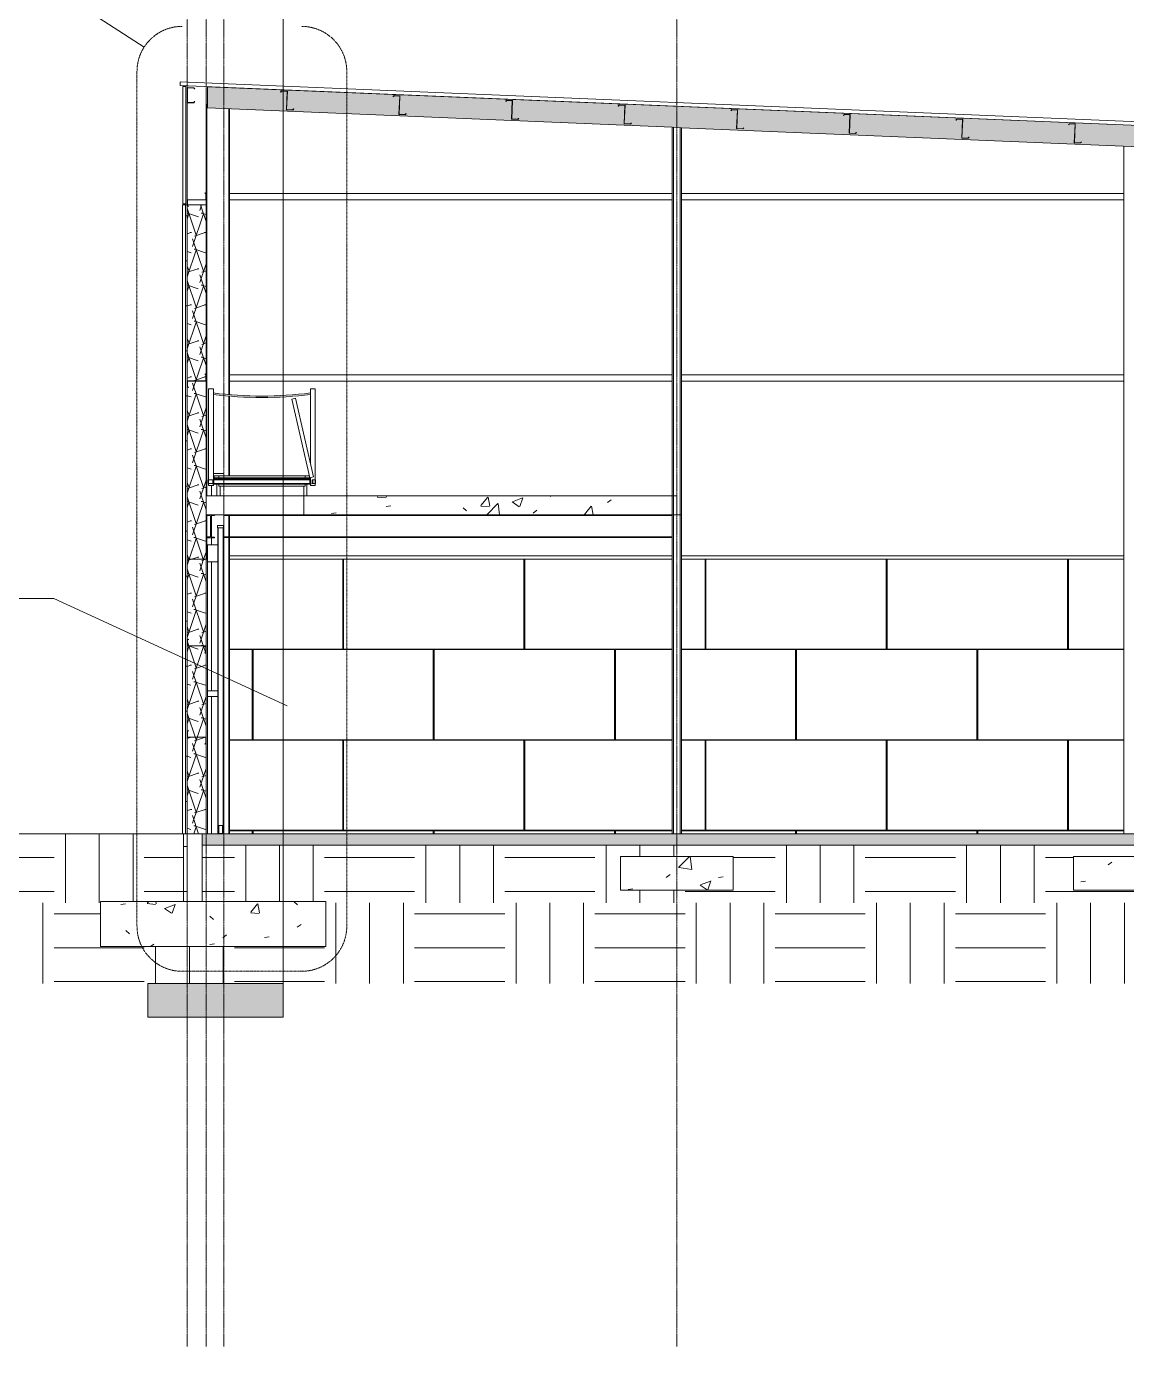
# Model space of a CAD drawing. Header units: inches. Extents: x -23565 to -21, y -324 to 853.
# Drawn here: x -12559 to -11973, y -273 to 430 of the extents above; entities that cross this region are included whole.
import ezdxf

# ---------------------------------------------------------------- set-up
doc = ezdxf.new("R2010")
doc.units = ezdxf.units.IN
doc.header["$MEASUREMENT"] = 0
doc.linetypes.add('Dash Dot 3_16_', pattern=[0.3125, 0.1875, -0.0625, 0, -0.0625])
doc.linetypes.add('Grid Line 1_2_', pattern=[0.875, 0.5, -0.125, 0.125, -0.125])
for name, color, linetype, lineweight in [('A-ANNO-IDEN', 131, 'Continuous', 9), ('A-ANNO-SYMB', 150, 'Continuous', 9), ('A-CLNG', 13, 'Continuous', 13), ('A-CLNG-PATT', 13, 'Continuous', 25), ('A-FLOR', 192, 'Continuous', 13), ('A-FLOR-LEVL', 51, 'Continuous', 9), ('A-FLOR-MCUT', 51, 'Continuous', 9), ('A-FLOR-PATT', 8, 'Continuous', 25), ('A-GLAZ', 151, 'Continuous', 13), ('A-ROOF', 132, 'Continuous', 13), ('A-ROOF-PATT', 132, 'Continuous', 13), ('A-WALL', 113, 'Continuous', 13), ('A-WALL-PATT', 111, 'Continuous', 25), ('C-TOPO', 7, 'Continuous', 13), ('E-POWR-CNDT', 130, 'Continuous', 13), ('G-ANNO-SYMB', 111, 'Continuous', 9), ('I-WALL', 2, 'Continuous', 13), ('L-SITE-WALL', 31, 'Continuous', 13), ('Q-SPCQ', 91, 'Continuous', 13), ('S-BEAM', 12, 'Continuous', 13), ('S-COLS', 52, 'Continuous', 13), ('S-FNDN', 32, 'Continuous', 13), ('S-GRID', 1, 'Continuous', 9)]:
    doc.layers.add(name, color=color, linetype=linetype, lineweight=lineweight)
pattern_1 = [(50, (22063.86, 65.275), (55.0854, -4.81984), [5.76, -63.36]), (355, (22063.86, 65.275), (-10.65569, 57.76853), [4.608, -50.688]), (100.451, (22068.45, 64.874), (44.42947, 52.94866), [4.895, -53.848]), (46.184, (22063.86, 80.635), (81.96444, -12.71212), [8.64, -95.04]), (96.636, (22070.69, 79.576), (71.7815, 74.81238), [7.343, -80.772]), (351.184, (22063.86, 80.635), (71.78195, 74.81243), [6.912, -76.032]), (21, (22071.54, 76.795), (45.84207, -30.92146), [5.76, -63.36]), (326, (22071.54, 76.795), (18.68706, 55.69148), [4.608, -50.688]), (71.451, (22075.36, 74.22), (64.52891, 24.77011), [4.895, -53.848]), (37.5, (22063.858, 65.275), (0.933895, 25.566816), [2.534, -47.539, 2.534, -48.922, -50.88]), (37.5, (22063.858, 65.275), (0.933895, 25.566816), [-101.53, 2.534, -48.346]), (7.5, (22063.858, 65.275), (20.20404, 30.291303), [2.534, -26.803, 2.534, -46.387, -19.392]), (7.5, (22063.858, 65.275), (20.20404, 30.291303), [-78.259, 2.534, -16.858]), (327.5, (22046.732, 65.275), (40.997785, -1.732403), [2.534, -16.666, 2.534, -57.37, -79.488]), (327.5, (22046.732, 65.275), (40.997785, -1.732403), [-79.104, 2.534, -76.954]), (317.5, (22039.052, 65.275), (44.788883, 7.68784), [2.534, -22.426, 2.534, -37.248, -56.448]), (317.5, (22039.052, 65.275), (44.788883, 7.68784), [-64.742, 2.534, -53.914])]
pattern_2 = [(45, (22063.858, 65.275), (-19.007, 19.007), []), (45, (22063.858, 94.075), (-19.007, 19.007), [])]
pattern_3 = [(0, (22063.858, 65.275), (61.44, 15.36), [2.534, -43.546, 2.534, -43.546, -245.76]), (0, (22063.858, 65.275), (61.44, 15.36), [-92.16, 2.534, -89.626, 2.534, -43.546, -107.52]), (0, (22063.858, 65.275), (61.44, 15.36), [-230.4, 2.534, -28.186, 2.534, -74.266]), (120, (22086.898, 72.955), (-44.02215, 45.528601), [2.534, -43.546, 2.534, -43.546, -245.76]), (120, (22086.898, 72.955), (-44.02215, 45.528601), [-92.16, 2.534, -89.626, 2.534, -43.546, -107.52]), (120, (22086.898, 72.955), (-44.02215, 45.528601), [-230.4, 2.534, -28.186, 2.534, -74.266]), (240, (22094.578, 103.675), (-17.41785, -60.888601), [2.534, -43.546, 2.534, -43.546, -245.76]), (240, (22094.578, 103.675), (-17.41785, -60.888601), [-92.16, 2.534, -89.626, 2.534, -43.546, -107.52]), (240, (22094.578, 103.675), (-17.41785, -60.888601), [-230.4, 2.534, -28.186, 2.534, -74.266])]
pattern_4 = [(161.57, (22064.818, 66.235), (-7.6802237, -0.0009796), [0, -54.643, 6.067, 0]), (18.43, (22062.898, 66.235), (-7.6802237, 0.0009796), [0, -54.643, 6.067, 0]), (108.43, (22064.818, 66.235), (3.8382953, -19.20136532), [18.211, -42.499]), (71.57, (22062.898, 66.235), (3.8382953, 19.20136532), [18.211, -42.499])]
pattern_5 = [(0, (22063.858, 65.275), (0, 24), []), (90, (22063.858, 65.275), (-24, 1e-15), [])]

# ---------------------------------------------------------------- blocks, each defined once
blk = doc.blocks.new('Struct_Xcel_Sports Complex_rvt-3-Building Section - North_South looking East _ Lounge')
at = {"layer": 'A-FLOR-PATT', "lineweight": 9}
h = blk.add_hatch(dxfattribs=at)
h.set_pattern_fill('FP_47', color=256, style=0, pattern_type=2)
h.set_pattern_definition(pattern_1)
h.paths.add_polyline_path([(22790.8, -6), (22790.8, 0), (21132.3, 0), (21132.3, -6), (22724.07, -6)], flags=0)
at = {"layer": 'S-FNDN', "lineweight": 9}
h = blk.add_hatch(dxfattribs=at)
h.set_pattern_fill('FP_47', color=8, style=0, pattern_type=2)
h.set_pattern_definition(pattern_1)
h.paths.add_polyline_path([(21355.05, -30), (21415.05, -30), (21415.05, -12), (21355.05, -12)], flags=0)
h = blk.add_hatch(dxfattribs=at)
h.set_pattern_fill('FP_47', color=8, style=0, pattern_type=2)
h.set_pattern_definition(pattern_1)
h.paths.add_polyline_path([(21596.3, -30), (21656.3, -30), (21656.3, -12), (21596.3, -12)], flags=0)
h = blk.add_hatch(dxfattribs=at)
h.set_pattern_fill('FP_47', color=8, style=0, pattern_type=2)
h.set_pattern_definition(pattern_1)
h.paths.add_polyline_path([(21174.72, -60), (21198.05, -60), (21198.05, -36), (21078.05, -36), (21078.05, -60), (21097.25, -60)], flags=0)
at = {"layer": 'A-FLOR', "color": 7}
for p, q in [((22790.8, 0), (21132.3, 0)), ((21132.3, -6), (22790.8, -6))]:
    blk.add_line(p, q, dxfattribs=at)
at = {"layer": 'A-FLOR-MCUT', "color": 7, "lineweight": 13}
blk.add_line((21132.3, 0), (21132.3, -6), dxfattribs=at)
at = {"layer": 'A-WALL', "color": 7}
blk.add_line((21132.3, -6), (21132.3, 0), dxfattribs=at)
at = {"layer": 'L-SITE-WALL', "color": 7}
for p, q in [((21132.3, 0), (21124.3, 0)), ((21124.3, 0), (21124.3, -36)), ((21132.3, -36), (21132.3, -6)), ((21124.3, -36), (21132.3, -36))]:
    blk.add_line(p, q, dxfattribs=at)
at = {"layer": 'S-FNDN', "color": 7}
for p, q in [((21415.05, -12), (21355.05, -12)), ((21355.05, -12), (21355.05, -30)), ((21415.05, -30), (21415.05, -12)), ((21656.3, -12), (21596.3, -12)), ((21596.3, -12), (21596.3, -30)), ((21355.05, -30), (21415.05, -30)), ((21596.3, -30), (21656.3, -30)), ((21198.05, -36), (21078.05, -36)), ((21078.05, -36), (21078.05, -60)), ((21198.05, -60), (21198.05, -36)), ((21078.05, -60), (21198.05, -60))]:
    blk.add_line(p, q, dxfattribs=at)
blk = doc.blocks.new('Girt_C - 8_D-1405488-Building Section - North_South looking East _ Lounge')
at = {"layer": 'S-BEAM', "color": 7}
for p, q in [((21124.3, 397.3), (21124.3, 389.67)), ((21124.41, 389.67), (21124.41, 397.3)), ((21127.8, 397.49), (21124.49, 397.49)), ((21124.49, 397.38), (21127.75, 397.38)), ((21127.75, 397.38), (21128.2, 396.84)), ((21128.28, 396.91), (21127.8, 397.49)), ((21128.2, 396.84), (21128.28, 396.91)), ((21127.75, 389.6), (21124.49, 389.6)), ((21124.49, 389.49), (21127.8, 389.49)), ((21128.2, 390.13), (21127.75, 389.6)), ((21127.8, 389.49), (21128.29, 390.06)), ((21128.29, 390.06), (21128.2, 390.13))]:
    blk.add_line(p, q, dxfattribs=at)
for centre, radius, start, end in [((21124.49, 397.3), 0.188, 90, 180), ((21124.49, 397.3), 0.0782, 92.12272, 180), ((21124.49, 389.67), 0.188, 180, 270), ((21124.49, 389.67), 0.0782, 180, 266.95764)]:
    blk.add_arc(centre, radius, start, end, dxfattribs=at)
blk = doc.blocks.new('Girt_Z - 10_D-1351983-Building Section - North_South looking East _ Lounge')
at = {"layer": 'S-BEAM', "lineweight": 9}
h = blk.add_hatch(dxfattribs=at)
h.set_pattern_fill('FP_42', color=8, style=0, pattern_type=2)
h.set_pattern_definition(pattern_2)
h.paths.add_polyline_path([(21180.48, 385.52), (21180.98, 386.07), (21180.9, 386.15), (21180.43, 385.63), (21177.29, 385.76), (21177.11, 385.66)], flags=0)
h.paths.add_polyline_path([(21177.11, 385.66), (21177.22, 385.84), (21177.62, 395.46), (21177.51, 395.46), (21177.25, 389)], flags=0)
h.paths.add_polyline_path([(21174.08, 395.15), (21174.56, 395.67), (21177.44, 395.55), (21177.44, 395.65), (21174.51, 395.78), (21174, 395.22)], flags=0)
at = {"layer": 'S-BEAM', "color": 7}
for p, q in [((21174.51, 395.78), (21174, 395.22)), ((21174, 395.22), (21174.08, 395.15)), ((21174.08, 395.15), (21174.56, 395.67)), ((21177.44, 395.65), (21174.51, 395.78)), ((21174.56, 395.67), (21177.44, 395.55)), ((21177.51, 395.46), (21177.11, 385.66)), ((21177.22, 385.84), (21177.62, 395.46)), ((21177.11, 385.66), (21180.48, 385.52)), ((21180.43, 385.63), (21177.29, 385.76)), ((21180.9, 386.15), (21180.43, 385.63)), ((21180.48, 385.52), (21180.98, 386.07)), ((21180.98, 386.07), (21180.9, 386.15))]:
    blk.add_line(p, q, dxfattribs=at)
for centre, radius, start, end in [((21177.44, 395.47), 0.187, 357.61406, 87.61406), ((21177.44, 395.47), 0.0782, 357.61406, 85.49134), ((21177.3, 385.84), 0.0782, 177.61406, 264.57169)]:
    blk.add_arc(centre, radius, start, end, dxfattribs=at)
blk = doc.blocks.new('Girt_Z - 10_D-V83-Building Section - North_South looking East _ Lounge')
at = {"layer": 'S-BEAM', "color": 7}
for p, q in [((21234.46, 393.28), (21233.95, 392.73)), ((21233.95, 392.73), (21234.03, 392.65)), ((21234.03, 392.65), (21234.5, 393.17)), ((21237.39, 393.16), (21234.46, 393.28)), ((21234.5, 393.17), (21237.39, 393.05)), ((21237.46, 392.97), (21237.05, 383.16)), ((21237.17, 383.34), (21237.57, 392.96)), ((21237.05, 383.16), (21240.43, 383.02)), ((21240.38, 383.13), (21237.24, 383.26)), ((21240.85, 383.65), (21240.38, 383.13)), ((21240.43, 383.02), (21240.93, 383.58)), ((21240.93, 383.58), (21240.85, 383.65))]:
    blk.add_line(p, q, dxfattribs=at)
for centre, radius, start, end in [((21237.38, 392.97), 0.187, 357.61406, 87.61406), ((21237.38, 392.97), 0.0782, 357.61406, 85.49134), ((21237.25, 383.34), 0.0782, 177.61406, 264.57169)]:
    blk.add_arc(centre, radius, start, end, dxfattribs=at)
blk = doc.blocks.new('Girt_Z - 10_D-V84-Building Section - North_South looking East _ Lounge')
at = {"layer": 'S-BEAM', "lineweight": 9}
h = blk.add_hatch(dxfattribs=at)
h.set_pattern_fill('FP_42', color=8, style=0, pattern_type=2)
h.set_pattern_definition(pattern_2)
h.paths.add_polyline_path([(21300.37, 380.52), (21300.88, 381.08), (21300.8, 381.15), (21300.33, 380.64), (21297.19, 380.77), (21297, 380.66)], flags=0)
h.paths.add_polyline_path([(21297, 380.66), (21297.12, 380.85), (21297.52, 390.46), (21297.41, 390.47), (21297.35, 389)], flags=0)
h.paths.add_polyline_path([(21293.98, 390.15), (21294.45, 390.67), (21297.34, 390.55), (21297.34, 390.66), (21294.41, 390.78), (21293.9, 390.23)], flags=0)
at = {"layer": 'S-BEAM', "color": 7}
for p, q in [((21294.41, 390.78), (21293.9, 390.23)), ((21293.9, 390.23), (21293.98, 390.15)), ((21293.98, 390.15), (21294.45, 390.67)), ((21297.34, 390.66), (21294.41, 390.78)), ((21294.45, 390.67), (21297.34, 390.55)), ((21297.41, 390.47), (21297, 380.66)), ((21297.12, 380.85), (21297.52, 390.46)), ((21297, 380.66), (21300.37, 380.52)), ((21300.33, 380.64), (21297.19, 380.77)), ((21300.8, 381.15), (21300.33, 380.64)), ((21300.37, 380.52), (21300.88, 381.08)), ((21300.88, 381.08), (21300.8, 381.15))]:
    blk.add_line(p, q, dxfattribs=at)
for centre, radius, start, end in [((21297.33, 390.47), 0.187, 357.61406, 87.61406), ((21297.33, 390.47), 0.0782, 357.61406, 85.49134), ((21297.2, 380.84), 0.0782, 177.61406, 264.57169)]:
    blk.add_arc(centre, radius, start, end, dxfattribs=at)
blk = doc.blocks.new('Girt_Z - 10_D-V85-Building Section - North_South looking East _ Lounge')
at = {"layer": 'S-BEAM', "lineweight": 9}
h = blk.add_hatch(dxfattribs=at)
h.set_pattern_fill('FP_42', color=8, style=0, pattern_type=2)
h.set_pattern_definition(pattern_2)
h.paths.add_polyline_path([(21360.32, 378.03), (21360.83, 378.58), (21360.75, 378.65), (21360.28, 378.14), (21357.14, 378.27), (21356.95, 378.17)], flags=0)
h.paths.add_polyline_path([(21356.95, 378.17), (21357.07, 378.35), (21357.47, 387.97), (21357.36, 387.97)], flags=0)
h.paths.add_polyline_path([(21353.93, 387.66), (21354.4, 388.17), (21357.29, 388.05), (21357.29, 388.16), (21354.35, 388.28), (21353.85, 387.73)], flags=0)
at = {"layer": 'S-BEAM', "color": 7}
for p, q in [((21354.35, 388.28), (21353.85, 387.73)), ((21353.85, 387.73), (21353.93, 387.66)), ((21353.93, 387.66), (21354.4, 388.17)), ((21357.29, 388.16), (21354.35, 388.28)), ((21354.4, 388.17), (21357.29, 388.05)), ((21357.36, 387.97), (21356.95, 378.17)), ((21357.07, 378.35), (21357.47, 387.97)), ((21356.95, 378.17), (21360.32, 378.03)), ((21360.28, 378.14), (21357.14, 378.27)), ((21360.75, 378.65), (21360.28, 378.14)), ((21360.32, 378.03), (21360.83, 378.58)), ((21360.83, 378.58), (21360.75, 378.65))]:
    blk.add_line(p, q, dxfattribs=at)
for centre, radius, start, end in [((21357.28, 387.97), 0.187, 357.61406, 87.61406), ((21357.28, 387.97), 0.0782, 357.61406, 85.49134), ((21357.15, 378.35), 0.0782, 177.61406, 264.57169)]:
    blk.add_arc(centre, radius, start, end, dxfattribs=at)
blk = doc.blocks.new('Girt_Z - 10_D-V86-Building Section - North_South looking East _ Lounge')
at = {"layer": 'S-BEAM', "color": 7}
for p, q in [((21414.3, 385.79), (21413.8, 385.23)), ((21413.8, 385.23), (21413.88, 385.16)), ((21413.88, 385.16), (21414.35, 385.67)), ((21417.24, 385.66), (21414.3, 385.79)), ((21414.35, 385.67), (21417.23, 385.55)), ((21417.31, 385.47), (21416.9, 375.67)), ((21417.02, 375.85), (21417.42, 385.47)), ((21416.9, 375.67), (21420.27, 375.53)), ((21420.22, 375.64), (21417.09, 375.77)), ((21420.7, 376.16), (21420.22, 375.64)), ((21420.27, 375.53), (21420.78, 376.08)), ((21420.78, 376.08), (21420.7, 376.16))]:
    blk.add_line(p, q, dxfattribs=at)
for centre, radius, start, end in [((21417.23, 385.48), 0.0782, 357.61406, 85.49134), ((21417.23, 385.48), 0.187, 357.61406, 87.61406), ((21417.09, 375.85), 0.0782, 177.61406, 264.57169)]:
    blk.add_arc(centre, radius, start, end, dxfattribs=at)
blk = doc.blocks.new('Girt_Z - 10_D-V87-Building Section - North_South looking East _ Lounge')
at = {"layer": 'S-BEAM', "lineweight": 9}
h = blk.add_hatch(dxfattribs=at)
h.set_pattern_fill('FP_42', color=8, style=0, pattern_type=2)
h.set_pattern_definition(pattern_2)
h.paths.add_polyline_path([(21480.22, 373.03), (21480.72, 373.58), (21480.64, 373.66), (21480.17, 373.14), (21477.03, 373.27), (21476.85, 373.17)], flags=0)
h.paths.add_polyline_path([(21476.85, 373.17), (21476.96, 373.35), (21477.36, 382.97), (21477.25, 382.97)], flags=0)
h.paths.add_polyline_path([(21473.82, 382.66), (21474.3, 383.18), (21477.18, 383.06), (21477.18, 383.17), (21474.25, 383.29), (21473.74, 382.73)], flags=0)
at = {"layer": 'S-BEAM', "color": 7}
for p, q in [((21474.25, 383.29), (21473.74, 382.73)), ((21473.74, 382.73), (21473.82, 382.66)), ((21473.82, 382.66), (21474.3, 383.18)), ((21477.18, 383.17), (21474.25, 383.29)), ((21474.3, 383.18), (21477.18, 383.06)), ((21477.25, 382.97), (21476.85, 373.17)), ((21476.96, 373.35), (21477.36, 382.97)), ((21476.85, 373.17), (21480.22, 373.03)), ((21480.17, 373.14), (21477.03, 373.27)), ((21480.64, 373.66), (21480.17, 373.14)), ((21480.22, 373.03), (21480.72, 373.58)), ((21480.72, 373.58), (21480.64, 373.66))]:
    blk.add_line(p, q, dxfattribs=at)
for centre, radius, start, end in [((21477.18, 382.98), 0.187, 357.61406, 87.61406), ((21477.18, 382.98), 0.0782, 357.61406, 85.49134), ((21477.04, 373.35), 0.0782, 177.61406, 264.57169)]:
    blk.add_arc(centre, radius, start, end, dxfattribs=at)
blk = doc.blocks.new('Girt_Z - 10_D-V88-Building Section - North_South looking East _ Lounge')
at = {"layer": 'S-BEAM', "lineweight": 9}
h = blk.add_hatch(dxfattribs=at)
h.set_pattern_fill('FP_42', color=8, style=0, pattern_type=2)
h.set_pattern_definition(pattern_2)
h.paths.add_polyline_path([(21540.17, 370.53), (21540.67, 371.09), (21540.59, 371.16), (21540.12, 370.64), (21536.98, 370.77), (21536.79, 370.67)], flags=0)
h.paths.add_polyline_path([(21536.79, 370.67), (21536.91, 370.86), (21537.31, 380.47), (21537.2, 380.48)], flags=0)
h.paths.add_polyline_path([(21533.77, 380.16), (21534.24, 380.68), (21537.13, 380.56), (21537.13, 380.67), (21534.2, 380.79), (21533.69, 380.24)], flags=0)
at = {"layer": 'S-BEAM', "color": 7}
for p, q in [((21534.2, 380.79), (21533.69, 380.24)), ((21533.69, 380.24), (21533.77, 380.16)), ((21533.77, 380.16), (21534.24, 380.68)), ((21537.13, 380.67), (21534.2, 380.79)), ((21534.24, 380.68), (21537.13, 380.56)), ((21537.2, 380.48), (21536.79, 370.67)), ((21536.91, 370.86), (21537.31, 380.47)), ((21536.79, 370.67), (21540.17, 370.53)), ((21540.12, 370.64), (21536.98, 370.77)), ((21540.59, 371.16), (21540.12, 370.64)), ((21540.17, 370.53), (21540.67, 371.09)), ((21540.67, 371.09), (21540.59, 371.16))]:
    blk.add_line(p, q, dxfattribs=at)
for centre, radius, start, end in [((21537.12, 380.48), 0.187, 357.61406, 87.61406), ((21537.12, 380.48), 0.0782, 357.61406, 85.49134), ((21536.99, 370.85), 0.0782, 177.61406, 264.57169)]:
    blk.add_arc(centre, radius, start, end, dxfattribs=at)
blk = doc.blocks.new('Girt_Z - 10_D-V89-Building Section - North_South looking East _ Lounge')
at = {"layer": 'S-BEAM', "color": 7}
for p, q in [((21594.15, 378.29), (21593.64, 377.74)), ((21593.64, 377.74), (21593.72, 377.66)), ((21593.72, 377.66), (21594.19, 378.18)), ((21597.08, 378.17), (21594.15, 378.29)), ((21594.19, 378.18), (21597.08, 378.06)), ((21597.15, 377.98), (21596.74, 368.18)), ((21596.86, 368.36), (21597.26, 377.97)), ((21596.74, 368.18), (21600.11, 368.03)), ((21600.07, 368.15), (21596.93, 368.28)), ((21600.54, 368.66), (21600.07, 368.15)), ((21600.11, 368.03), (21600.62, 368.59)), ((21600.62, 368.59), (21600.54, 368.66))]:
    blk.add_line(p, q, dxfattribs=at)
for centre, radius, start, end in [((21597.07, 377.98), 0.187, 357.61406, 87.61406), ((21597.07, 377.98), 0.0782, 357.61406, 85.49134), ((21596.94, 368.35), 0.0782, 177.61406, 264.57169)]:
    blk.add_arc(centre, radius, start, end, dxfattribs=at)
blk = doc.blocks.new('W-Wide Flange - W12X26-1530486-Building Section - North_South looking East _ Lounge')
at = {"layer": 'S-BEAM', "color": 8, "lineweight": 9}
for p, q in [((21143.78, 169.62), (21146.37, 169.62)), ((21146.8, 169.62), (21382.62, 169.62)), ((21134.74, 158.16), (21136.19, 158.16)), ((21143.78, 158.16), (21146.37, 158.16)), ((21143.78, 157.78), (21146.37, 157.78)), ((21146.8, 158.16), (21382.62, 158.16)), ((21146.8, 157.78), (21382.62, 157.78))]:
    blk.add_line(p, q, dxfattribs=at)
blk = doc.blocks.new('Girt_Z - 10_D-1223956-Building Section - North_South looking East _ Lounge')
at = {"layer": 'S-BEAM', "color": 7}
for p, q in [((21124.3, 241.11), (21124.3, 238.17)), ((21124.41, 238.22), (21124.41, 241.11)), ((21134.12, 241.3), (21124.49, 241.3)), ((21124.49, 241.19), (21134.3, 241.19)), ((21133.73, 245.04), (21133.66, 244.96)), ((21133.66, 244.96), (21134.19, 244.51)), ((21134.3, 244.56), (21133.73, 245.04)), ((21134.19, 244.51), (21134.19, 241.37)), ((21134.3, 241.19), (21134.3, 244.56)), ((21124.3, 238.17), (21124.88, 237.69)), ((21124.95, 237.77), (21124.41, 238.22)), ((21124.88, 237.69), (21124.95, 237.77))]:
    blk.add_line(p, q, dxfattribs=at)
for centre, radius, start, end in [((21124.49, 241.11), 0.188, 90, 180), ((21124.49, 241.11), 0.0782, 90, 177.87728), ((21134.12, 241.38), 0.0782, 270, 356.95764)]:
    blk.add_arc(centre, radius, start, end, dxfattribs=at)
blk = doc.blocks.new('Girt_Z - 10_D-1772157-Building Section - North_South looking East _ Lounge')
at = {"layer": 'S-BEAM', "lineweight": 9}
h = blk.add_hatch(dxfattribs=at)
h.set_pattern_fill('FP_42', color=8, style=0, pattern_type=2)
h.set_pattern_definition(pattern_2)
h.paths.add_polyline_path([(21124.88, 334.19), (21124.95, 334.27), (21124.41, 334.72), (21124.41, 337.61), (21124.3, 337.61), (21124.3, 334.67)], flags=0)
h.paths.add_polyline_path([(21134.3, 337.69), (21134.3, 341.06), (21133.73, 341.54), (21133.66, 341.46), (21134.19, 341.01), (21134.19, 337.87)], flags=0)
h.paths.add_polyline_path([(21134.3, 337.69), (21134.12, 337.8), (21124.49, 337.8), (21124.49, 337.69)], flags=0)
at = {"layer": 'S-BEAM', "color": 7}
for p, q in [((21124.3, 337.61), (21124.3, 334.67)), ((21124.41, 334.72), (21124.41, 337.61)), ((21134.12, 337.8), (21124.49, 337.8)), ((21124.49, 337.69), (21134.3, 337.69)), ((21133.73, 341.54), (21133.66, 341.46)), ((21133.66, 341.46), (21134.19, 341.01)), ((21134.3, 341.06), (21133.73, 341.54)), ((21134.19, 341.01), (21134.19, 337.87)), ((21134.3, 337.69), (21134.3, 341.06)), ((21124.3, 334.67), (21124.88, 334.19)), ((21124.95, 334.27), (21124.41, 334.72)), ((21124.88, 334.19), (21124.95, 334.27))]:
    blk.add_line(p, q, dxfattribs=at)
for centre, radius, start, end in [((21124.49, 337.61), 0.188, 90, 180), ((21124.49, 337.61), 0.0782, 90, 177.87728), ((21134.12, 337.88), 0.0782, 270, 356.95764)]:
    blk.add_arc(centre, radius, start, end, dxfattribs=at)
blk = doc.blocks.new('Girt_Z - 10_D-1223970-Building Section - North_South looking East _ Lounge')
at = {"layer": 'S-BEAM', "color": 8, "lineweight": 9}
for p, q in [((21146.8, 148.06), (21382.62, 148.06)), ((21387.49, 148.06), (21623.06, 148.06))]:
    blk.add_line(p, q, dxfattribs=at)
blk = doc.blocks.new('Girt_Z - 10_D-1223971-Building Section - North_South looking East _ Lounge')
at = {"layer": 'S-BEAM', "color": 8, "lineweight": 9}
for p, q in [((21146.8, 244.56), (21382.62, 244.56)), ((21146.8, 241.19), (21382.62, 241.19)), ((21387.49, 244.56), (21623.06, 244.56)), ((21387.49, 241.19), (21623.06, 241.19))]:
    blk.add_line(p, q, dxfattribs=at)
blk = doc.blocks.new('Girt_Z - 10_D-1223979-Building Section - North_South looking East _ Lounge')
at = {"layer": 'S-BEAM', "color": 8, "lineweight": 9}
for p, q in [((21146.8, 341.06), (21382.62, 341.06)), ((21146.8, 337.69), (21382.62, 337.69)), ((21387.49, 341.06), (21623.06, 341.06)), ((21387.49, 337.69), (21623.06, 337.69)), ((21629.55, 341.06), (21864.31, 341.06)), ((21629.55, 337.69), (21864.31, 337.69)), ((21870.8, 341.06), (22105.56, 341.06)), ((21870.8, 337.69), (22105.56, 337.69))]:
    blk.add_line(p, q, dxfattribs=at)
blk = doc.blocks.new('Girt_Z - 10_D-1732579-Building Section - North_South looking East _ Lounge')
at = {"layer": 'S-BEAM', "color": 7}
for p, q in [((21124.88, 103.68), (21124.3, 103.2)), ((21124.3, 103.2), (21124.3, 100.26)), ((21124.41, 103.14), (21124.95, 103.59)), ((21124.41, 100.25), (21124.41, 103.14)), ((21134.3, 100.18), (21124.49, 100.18)), ((21124.49, 100.07), (21134.12, 100.07)), ((21124.95, 103.59), (21124.88, 103.68)), ((21134.19, 100), (21134.19, 96.86)), ((21134.3, 96.8), (21134.3, 100.18)), ((21134.19, 96.86), (21133.66, 96.41)), ((21133.66, 96.41), (21133.73, 96.32)), ((21133.73, 96.32), (21134.3, 96.8))]:
    blk.add_line(p, q, dxfattribs=at)
for centre, radius, start, end in [((21124.49, 100.26), 0.188, 180, 270), ((21124.49, 100.26), 0.0782, 182.12272, 270), ((21134.12, 99.99), 0.0782, 3.04236, 90)]:
    blk.add_arc(centre, radius, start, end, dxfattribs=at)
blk = doc.blocks.new('Girt_Z - 10_D-1501717-Building Section - North_South looking East _ Lounge')
at = {"layer": 'S-BEAM', "color": 7}
for p, q in [((21124.88, 55.05), (21124.3, 54.57)), ((21124.3, 54.57), (21124.3, 51.63)), ((21124.41, 54.52), (21124.95, 54.97)), ((21124.41, 51.63), (21124.41, 54.52)), ((21134.3, 51.55), (21124.49, 51.55)), ((21124.49, 51.45), (21134.12, 51.45)), ((21124.95, 54.97), (21124.88, 55.05)), ((21134.19, 51.37), (21134.19, 48.23)), ((21134.3, 48.18), (21134.3, 51.55)), ((21134.19, 48.23), (21133.66, 47.78)), ((21133.66, 47.78), (21133.73, 47.7)), ((21133.73, 47.7), (21134.3, 48.18))]:
    blk.add_line(p, q, dxfattribs=at)
for centre, radius, start, end in [((21124.49, 51.63), 0.188, 180, 270), ((21124.49, 51.63), 0.0782, 182.12272, 270), ((21134.12, 51.37), 0.0782, 3.04236, 90)]:
    blk.add_arc(centre, radius, start, end, dxfattribs=at)
blk = doc.blocks.new('lad500 - Standard-1624177-Building Section - North_South looking East _ Lounge')
at = {"layer": 'Q-SPCQ', "color": 8, "lineweight": 9}
for p, q in [((21140.43, 164.19), (21143.68, 164.19)), ((21140.43, 163), (21140.43, 164.19)), ((21143.68, 163), (21140.43, 163)), ((21140.55, 153.87), (21140.55, 163)), ((21140.68, 0), (21140.68, 163)), ((21143.43, 0), (21143.43, 163)), ((21143.55, 163), (21143.55, 0)), ((21143.68, 164.19), (21143.68, 163)), ((21135.05, 153.87), (21140.55, 153.87)), ((21135.05, 153.87), (21135.05, 146.25)), ((21140.55, 153.87), (21140.55, 144.87)), ((21140.55, 144.87), (21135.05, 144.87)), ((21140.55, 76.19), (21140.55, 144.87)), ((21135.05, 76.19), (21140.55, 76.19)), ((21140.55, 73.19), (21135.05, 73.19)), ((21140.55, 76.19), (21140.55, 73.19)), ((21140.55, 0), (21140.55, 73.19)), ((21141.05, 0.31), (21141.05, 4.5)), ((21143.05, 4.5), (21141.05, 4.5)), ((21141.05, 0.19), (21141.05, 0.31)), ((21141.05, 0), (21141.05, 0.19)), ((21143.05, 0.19), (21141.05, 0.19)), ((21143.05, 4.5), (21143.05, 0.31)), ((21143.05, 0.31), (21143.05, 0.19)), ((21143.05, 0.19), (21143.05, 0))]:
    blk.add_line(p, q, dxfattribs=at)
blk = doc.blocks.new('RoofHatch_RHSR-FB_1_10228_SafetyRailSource - RoofHatch_RHSR-FB_1_10228_SafetyRailSource-1630512-Building Section - North_South looking East _ Lounge')
at = {"layer": 'A-GLAZ', "color": 8, "lineweight": 9}
for p, q in [((21135.7, 237), (21135.7, 185.5)), ((21138.2, 237), (21135.7, 237)), ((21138.2, 188.59), (21138.2, 237)), ((21189.91, 237), (21189.91, 197.35)), ((21189.91, 237), (21192.41, 237)), ((21192.41, 185.5), (21192.41, 237)), ((21187.05, 190.66), (21141.05, 190.66)), ((21135.45, 188.59), (21135.45, 186.59)), ((21135.45, 188.59), (21135.81, 188.59)), ((21135.81, 186.59), (21135.45, 186.59)), ((21138.2, 185.5), (21135.7, 185.5)), ((21135.81, 188.59), (21137.96, 188.59)), ((21137.96, 186.59), (21135.81, 186.59)), ((21137.96, 188.59), (21138.21, 188.59)), ((21137.96, 186.59), (21137.96, 188.59)), ((21138.1, 186.59), (21137.96, 186.59)), ((21138.2, 185.5), (21138.2, 186.29)), ((21189.65, 188.59), (21138.46, 188.59)), ((21138.48, 186.54), (21138.46, 186.56)), ((21189.65, 186.56), (21138.46, 186.56)), ((21189.15, 189.09), (21138.96, 189.09)), ((21188.31, 186.54), (21139.8, 186.54)), ((21140.05, 186.29), (21139.8, 186.29)), ((21187.05, 189.66), (21141.05, 189.66)), ((21141.05, 186.29), (21187.05, 186.29)), ((21141.8, 185.29), (21186.3, 185.29)), ((21188.31, 186.29), (21188.05, 186.29)), ((21189.63, 186.54), (21189.65, 186.56)), ((21189.91, 189.75), (21189.91, 186.69)), ((21189.91, 186.29), (21189.91, 185.5)), ((21192.41, 185.5), (21189.91, 185.5)), ((21190.9, 188.59), (21191.15, 188.59)), ((21190.9, 186.59), (21190.9, 188.59)), ((21191.15, 186.59), (21190.9, 186.59)), ((21191.15, 188.59), (21192.3, 188.59)), ((21191.15, 186.59), (21191.15, 188.59)), ((21192.3, 186.59), (21191.15, 186.59)), ((21192.3, 188.59), (21192.65, 188.59)), ((21192.65, 186.59), (21192.3, 186.59)), ((21192.66, 186.59), (21192.66, 188.59)), ((21141.8, 180), (21186.3, 180))]:
    blk.add_line(p, q, dxfattribs=at)
at = {"layer": 'A-GLAZ', "color": 7}
for p, q in [((21181.89, 232.03), (21179.95, 231.58)), ((21179.95, 231.58), (21189.63, 189.69)), ((21191.57, 190.14), (21181.89, 232.03)), ((21141.05, 190.66), (21138.71, 190.66)), ((21138.71, 190.66), (21138.71, 189.2)), ((21141.05, 189.66), (21141.05, 190.66)), ((21189.4, 190.66), (21187.05, 190.66)), ((21187.05, 190.66), (21187.05, 189.66)), ((21189.4, 189.2), (21189.4, 190.66)), ((21189.63, 189.69), (21191.57, 190.14)), ((21138.21, 186.7), (21137.86, 186.35)), ((21137.86, 186.35), (21137.92, 186.29)), ((21137.92, 186.29), (21139.8, 186.29)), ((21138.71, 189.2), (21138.21, 188.7)), ((21138.21, 188.7), (21138.21, 186.7)), ((21138.46, 188.59), (21138.96, 189.09)), ((21138.46, 186.56), (21138.46, 188.59)), ((21138.48, 186.54), (21138.46, 186.56)), ((21139.8, 186.54), (21138.48, 186.54)), ((21138.96, 189.09), (21138.96, 189.66)), ((21138.96, 189.66), (21141.05, 189.66)), ((21139.8, 186.29), (21139.8, 186.54)), ((21140.05, 186.29), (21140.05, 180)), ((21141.05, 186.29), (21140.05, 186.29)), ((21141.05, 185.29), (21141.05, 186.29)), ((21141.8, 185.29), (21141.05, 185.29)), ((21141.8, 180), (21141.8, 185.29)), ((21187.05, 185.29), (21186.3, 185.29)), ((21186.3, 185.29), (21186.3, 180)), ((21187.05, 189.66), (21189.15, 189.66)), ((21188.05, 186.29), (21187.05, 186.29)), ((21187.05, 186.29), (21187.05, 185.29)), ((21188.05, 180), (21188.05, 186.29)), ((21189.63, 186.54), (21188.31, 186.54)), ((21188.31, 186.54), (21188.31, 186.29)), ((21188.31, 186.29), (21190.19, 186.29)), ((21189.15, 189.66), (21189.15, 189.09)), ((21189.15, 189.09), (21189.65, 188.59)), ((21189.9, 188.7), (21189.4, 189.2)), ((21189.65, 186.56), (21189.63, 186.54)), ((21189.65, 188.59), (21189.65, 186.56)), ((21189.9, 186.7), (21189.9, 188.7)), ((21190.25, 186.35), (21189.9, 186.7)), ((21190.19, 186.29), (21190.25, 186.35)), ((21140.05, 180), (21141.8, 180)), ((21186.3, 180), (21188.05, 180))]:
    blk.add_line(p, q, dxfattribs=at)
at = {"layer": 'A-GLAZ', "color": 8, "lineweight": 9}
for radius, start, end in [(200.95, 262.58702, 277.3986), (201.7, 262.61468, 277.37152)]:
    blk.add_arc((21164.08, 434.14), radius, start, end, dxfattribs=at)
blk = doc.blocks.new('W-Wide Flange - W12X22-1624375-Building Section - North_South looking East _ Lounge')
at = {"layer": 'S-BEAM', "lineweight": 9}
h = blk.add_hatch(dxfattribs=at)
h.set_pattern_fill('FP_42', color=8, style=0, pattern_type=2)
h.set_pattern_definition(pattern_2)
h.paths.add_polyline_path([(21134.74, 157.7), (21138.77, 157.7), (21138.77, 158.12), (21137.39, 158.12), (21137.03, 158.28), (21136.88, 158.64), (21136.88, 169.06), (21137.03, 169.42), (21137.39, 169.57), (21138.77, 169.57), (21138.77, 170), (21134.74, 170), (21134.74, 169.57), (21136.11, 169.57), (21136.47, 169.42), (21136.62, 169.06), (21136.62, 158.64), (21136.47, 158.28), (21135.99, 158.12), (21134.74, 158.12)], flags=0)
at = {"layer": 'S-BEAM', "color": 7}
for p, q in [((21138.77, 170), (21134.74, 170)), ((21134.74, 170), (21134.74, 169.57)), ((21134.74, 169.57), (21136.11, 169.57)), ((21136.62, 169.06), (21136.62, 158.64)), ((21136.88, 158.64), (21136.88, 169.06)), ((21137.39, 169.57), (21138.77, 169.57)), ((21138.77, 169.57), (21138.77, 170)), ((21136.11, 158.12), (21134.74, 158.12)), ((21134.74, 158.12), (21134.74, 157.7)), ((21134.74, 157.7), (21138.77, 157.7)), ((21138.77, 158.12), (21137.39, 158.12)), ((21138.77, 157.7), (21138.77, 158.12))]:
    blk.add_line(p, q, dxfattribs=at)
for centre, start, end in [((21136.11, 169.06), 0, 90), ((21137.39, 169.06), 90, 180), ((21136.11, 158.64), 270, 0), ((21137.39, 158.64), 180, 270)]:
    blk.add_arc(centre, 0.513, start, end, dxfattribs=at)
blk = doc.blocks.new('Section - 3_32_ x 3_8_-18514-Building Section - North_South looking East _ Lounge')
at = {"layer": 'G-ANNO-SYMB'}
blk.add_hatch(color=256, dxfattribs=at).paths.add_polyline_path([(22320.83, -79.66), (22248.83, -79.66), (22248.83, -97.66), (22320.83, -97.66)], flags=0)
for p, q in [((22248.83, -97.66), (22248.83, -79.66)), ((22248.83, -79.66), (22320.83, -79.66)), ((22320.83, -79.66), (22320.83, -97.66)), ((22320.83, -97.66), (22248.83, -97.66))]:
    blk.add_line(p, q, dxfattribs=at)

msp = doc.modelspace()

# ---------------------------------------------------------------- hatches: boundary and pattern name
at = {"layer": 'A-CLNG-PATT', "lineweight": 9}
h = msp.add_hatch(dxfattribs=at)
h.set_pattern_fill('FP_40', color=8, style=0, pattern_type=2)
h.set_pattern_definition(pattern_4)
h.paths.add_polyline_path([(-11226.83135, 335.21711), (-11226.83135, 346.47687), (-12462.45635, 397.96125), (-12462.45635, 386.70148), (-11241.4077, 335.82446)], flags=0)
at = {"layer": 'A-ROOF-PATT', "lineweight": 9}
h = msp.add_hatch(dxfattribs=at)
h.set_pattern_fill('FP_47', color=8, style=0, pattern_type=2)
h.set_pattern_definition(pattern_1)
h.paths.add_polyline_path([(-12267.85208, 170), (-12212.45635, 170), (-12212.45635, 180), (-12411.20635, 180), (-12411.20635, 170), (-12345.31958, 170)], flags=0)
at = {"layer": 'A-WALL-PATT', "lineweight": 9}
h = msp.add_hatch(dxfattribs=at)
h.set_pattern_fill('FP_43', color=8, style=0, pattern_type=2)
h.set_pattern_definition(pattern_3)
h.paths.add_polyline_path([(-12210.01885, 170), (-12210.01885, 376.18326), (-12210.64385, 376.2093), (-12210.64385, 170)], flags=0)
h = msp.add_hatch(dxfattribs=at)
h.set_pattern_fill('FP_45', color=8, style=0, pattern_type=2)
h.set_pattern_definition(pattern_5)
h.paths.add_polyline_path([(-12473.20635, 146.25), (-12473.20635, 335), (-12474.20635, 335), (-12474.20635, 146.25)], flags=0)
h = msp.add_hatch(dxfattribs=at)
h.set_pattern_fill('FP_40', color=8, style=0, pattern_type=2)
h.set_pattern_definition(pattern_4)
h.paths.add_polyline_path([(-12463.20635, 146.25), (-12463.20635, 335), (-12473.20635, 335), (-12473.20635, 146.25)], flags=0)
h = msp.add_hatch(dxfattribs=at)
h.set_pattern_fill('FP_43', color=8, style=0, pattern_type=2)
h.set_pattern_definition(pattern_3)
h.paths.add_polyline_path([(-12214.89385, 0), (-12214.26885, 0), (-12214.26885, 170), (-12214.89385, 170), (-12214.89385, 76.51275)], flags=0)
h = msp.add_hatch(dxfattribs=at)
h.set_pattern_fill('FP_43', color=8, style=0, pattern_type=2)
h.set_pattern_definition(pattern_3)
h.paths.add_polyline_path([(-12210.64385, 0), (-12210.01885, 0), (-12210.01885, 170), (-12210.64385, 170), (-12210.64385, 76.51275)], flags=0)
h = msp.add_hatch(dxfattribs=at)
h.set_pattern_fill('FP_45', color=8, style=0, pattern_type=2)
h.set_pattern_definition(pattern_5)
h.paths.add_polyline_path([(-12473.20635, 0), (-12473.20635, 146.25), (-12474.20635, 146.25), (-12474.20635, 0)], flags=0)
h = msp.add_hatch(dxfattribs=at)
h.set_pattern_fill('FP_40', color=8, style=0, pattern_type=2)
h.set_pattern_definition(pattern_4)
h.paths.add_polyline_path([(-12473.20635, 0), (-12463.20635, 0), (-12463.20635, 146.25), (-12473.20635, 146.25), (-12473.20635, 37.45175)], flags=0)
h = msp.add_hatch(dxfattribs=at)
h.set_pattern_fill('FP_46', color=8, style=0, pattern_type=2)
h.set_pattern_definition([(90, (22011.68, -722), (-193, -193), [48, -145]), (180, (22011.68, -722), (-2e-14, -193), [96, -97]), (270, (21915.68, -674), (-193, -193), [48, -145]), (180, (22011.68, -674), (-2e-14, -193), [96, -97]), (270, (21915.18, -674), (-193, -193), [48, -145]), (180, (21915.18, -674), (-2e-14, -193), [96, -97]), (90, (21819.18, -722), (-193, -193), [48, -145]), (180, (21915.18, -722), (-2e-14, -193), [96, -97]), (90, (21963.93, -673.75), (-193, -193), [48, -145]), (180, (22012.05, -673.75), (-2e-14, -193), [48.125, -144.875]), (180, (22012.05, -625.75), (-2e-14, -193), [48.125, -144.875]), (90, (21867.43, -673.75), (-193, -193), [48, -145]), (180, (21963.43, -673.75), (-2e-14, -193), [96, -97]), (270, (21963.43, -625.75), (-193, -193), [48, -145]), (180, (21963.43, -625.75), (-2e-14, -193), [96, -97]), (180, (21866.93, -673.75), (-2e-14, -193), [48, -145]), (270, (21866.93, -625.75), (-193, -193), [48, -145]), (180, (21866.93, -625.75), (-2e-14, -193), [48, -145]), (90, (22011.68, -625.5), (-193, -193), [48, -145]), (180, (22011.68, -625.5), (-2e-14, -193), [96, -97]), (270, (21915.68, -577.5), (-193, -193), [48, -145]), (180, (22011.68, -577.5), (-2e-14, -193), [96, -97]), (270, (21915.18, -577.5), (-193, -193), [48, -145]), (180, (21915.18, -577.5), (-2e-14, -193), [96, -97]), (90, (21819.18, -625.5), (-193, -193), [48, -145]), (180, (21915.18, -625.5), (-2e-14, -193), [96, -97]), (90, (21963.93, -577.25), (-193, -193), [48, -145]), (180, (22012.05, -577.25), (-2e-14, -193), [48.125, -144.875]), (180, (22012.05, -529.25), (-2e-14, -193), [48.125, -144.875]), (90, (21867.43, -577.25), (-193, -193), [48, -145]), (180, (21963.43, -577.25), (-2e-14, -193), [96, -97]), (270, (21963.43, -529.25), (-193, -193), [48, -145]), (180, (21963.43, -529.25), (-2e-14, -193), [96, -97]), (180, (21866.93, -577.25), (-2e-14, -193), [48, -145]), (270, (21866.93, -529.25), (-193, -193), [48, -145]), (180, (21866.93, -529.25), (-2e-14, -193), [48, -145])])
h.paths.add_polyline_path([(-12450.70635, 0), (-12214.89385, 0), (-12214.89385, 146.25), (-12450.70635, 146.25), (-12450.70635, 8.156)], flags=0)
h.paths.add_polyline_path([(-12210.01885, 0), (-11974.45135, 0), (-11974.45135, 146.25), (-12210.01885, 146.25), (-12210.01885, 76.51275)], flags=0)
h.paths.add_polyline_path([(-11967.96135, 0), (-11733.20135, 0), (-11733.20135, 146.25), (-11967.96135, 146.25), (-11967.96135, 76.51275)], flags=0)
h.paths.add_polyline_path([(-11363.83135, 0), (-11363.83135, 146.25), (-11485.46135, 146.25), (-11485.46135, 0), (-11415.70958, 0)], flags=0)
h.paths.add_polyline_path([(-11491.95135, 0), (-11491.95135, 146.25), (-11726.71135, 146.25), (-11726.71135, 0), (-11493.17708, 0)], flags=0)
h = msp.add_hatch(dxfattribs=at)
h.set_pattern_fill('FP_45', color=8, style=0, pattern_type=2)
h.set_pattern_definition(pattern_5)
h.paths.add_polyline_path([(-12475.20635, -36), (-12473.20635, -36), (-12473.20635, 0), (-12475.20635, 0), (-12475.20635, -1.60925)], flags=0)
at = {"layer": 'C-TOPO', "lineweight": 9}
h = msp.add_hatch(dxfattribs=at)
h.set_pattern_fill('FP_39', color=8, style=0, pattern_type=2)
h.set_pattern_definition([(0, (22063.86, 65.275), (48, 48), [48, -48]), (0, (22063.86, 83.275), (48, 48), [48, -48]), (0, (22063.86, 101.275), (48, 48), [48, -48]), (90, (22069.86, 107.275), (-48, 48), [48, -48]), (90, (22087.86, 107.275), (-48, 48), [48, -48]), (90, (22105.86, 107.275), (-48, 48), [48, -48])])
h.paths.add_polyline_path([(-11493.17708, -79.73125), (-10798.70635, -79.73125), (-10798.70635, -54), (-10842.70635, -54), (-10842.70635, -36), (-10806.70635, -36), (-10806.70635, -6), (-12465.20635, -6), (-12465.20635, -36), (-12399.45635, -36), (-12399.45635, -60), (-12519.45635, -60), (-12519.45635, -36), (-12475.20635, -36), (-12475.20635, 0), (-13042.52708, 0), (-13042.52708, -79.73125), (-11518.70635, -79.73125)], flags=0)
h.paths.add_polyline_path([(-11179.45635, -36), (-11317.45635, -36), (-11317.45635, -12), (-11179.45635, -12)], flags=0)
h.paths.add_polyline_path([(-12242.45635, -30), (-12242.45635, -12), (-12182.45635, -12), (-12182.45635, -30)], flags=0)
h.paths.add_polyline_path([(-11458.70635, -30), (-11518.70635, -30), (-11518.70635, -12), (-11458.70635, -12)], flags=0)
h.paths.add_polyline_path([(-12001.20635, -30), (-12001.20635, -12), (-11941.20635, -12), (-11941.20635, -30)], flags=0)
h.paths.add_polyline_path([(-11759.95635, -30), (-11759.95635, -12), (-11699.95635, -12), (-11699.95635, -30)], flags=0)

# ---------------------------------------------------------------- linework, layer by layer
at = {"layer": 'A-ANNO-IDEN', "color": 153}
for p, q in [((-12544.3488, 125.30879), (-12585.7759, 125.30879)), ((-12420.06749, 68.16796), (-12544.3488, 125.30879))]:
    msp.add_line(p, q, dxfattribs=at)
at = {"layer": 'A-ANNO-SYMB'}
msp.add_line((-12496.15501, 419.13536), (-12550.07091, 453.89464), dxfattribs=at)
at = {"layer": 'A-ANNO-SYMB', "linetype": 'Dash Dot 3_16_'}
for p, q in [((-12499.9836, 406.13097), (-12499.9836, -49.22682)), ((-12388.24851, -49.22682), (-12388.24851, 406.13097)), ((-12475.9836, -73.22682), (-12412.24851, -73.22682))]:
    msp.add_line(p, q, dxfattribs=at)
for centre, start, end in [((-12475.9836, 406.13097), 90, 180), ((-12412.24851, 406.13097), 0, 90), ((-12475.9836, -49.22682), 180, 270), ((-12412.24851, -49.22682), 270, 0)]:
    msp.add_arc(centre, 24, start, end, dxfattribs=at)
at = {"layer": 'A-CLNG', "color": 7}
for p, q in [((-11226.83135, 346.47687), (-12462.45635, 397.96125)), ((-12462.45635, 397.96125), (-12462.45635, 386.70148)), ((-12462.45635, 386.70148), (-12214.89385, 376.38638)), ((-12210.01885, 376.18326), (-11226.83135, 335.21711))]:
    msp.add_line(p, q, dxfattribs=at)
at = {"layer": 'A-FLOR-LEVL', "linetype": 'Grid Line 1_2_'}
msp.add_line((-13235.90833, 0), (-9931.9801, 0), dxfattribs=at)
at = {"layer": 'A-ROOF', "color": 7}
for p, q in [((-11164.4139, 345.95634), (-12477.05617, 400.64976)), ((-12477.05617, 400.64976), (-12477.05617, 398.64803)), ((-12477.05617, 398.64803), (-11164.4139, 343.9546)), ((-12212.45635, 180), (-12411.20635, 180)), ((-12411.20635, 180), (-12411.20635, 170)), ((-12212.45635, 170), (-12212.45635, 180)), ((-12411.20635, 170), (-12212.45635, 170))]:
    msp.add_line(p, q, dxfattribs=at)
at = {"layer": 'A-ROOF', "color": 8, "lineweight": 9}
for p, q in [((-12463.20635, 180), (-12457.45635, 180)), ((-12455.70635, 180), (-12411.20635, 180)), ((-12462.77275, 170), (-12463.20635, 170)), ((-12411.20635, 170), (-12458.74275, 170))]:
    msp.add_line(p, q, dxfattribs=at)
at = {"layer": 'A-WALL', "color": 7}
for p, q in [((-12475.53115, 398.17296), (-12475.53115, 335.58025)), ((-12473.95635, 398.17296), (-12475.53115, 398.17296)), ((-12473.95635, 335.58025), (-12473.95635, 398.17296)), ((-12210.01885, 376.18326), (-12214.89385, 376.38638)), ((-12214.26885, 376.36034), (-12214.26885, 0)), ((-12210.64385, 376.2093), (-12210.64385, 0)), ((-12475.70635, 335), (-12475.70635, 146.25)), ((-12463.20635, 335), (-12475.70635, 335)), ((-12475.53115, 335.58025), (-12473.95635, 335.58025)), ((-12474.20635, 335), (-12474.20635, 146.25)), ((-12473.20635, 335), (-12473.20635, 146.25)), ((-12463.20635, 146.25), (-12463.20635, 335)), ((-12475.70635, 146.25), (-12475.70635, 0)), ((-12474.20635, 146.25), (-12474.20635, 0)), ((-12473.20635, 146.25), (-12463.20635, 146.25)), ((-12462.45635, 146.25), (-12473.20635, 146.25)), ((-12473.20635, 146.25), (-12473.20635, 0)), ((-12463.20635, 146.25), (-12463.20635, 0)), ((-12462.45635, 0), (-12462.45635, 146.25)), ((-12475.70635, 0), (-12462.45635, 0))]:
    msp.add_line(p, q, dxfattribs=at)
at = {"layer": 'A-WALL', "color": 8, "lineweight": 9}
for p, q in [((-12473.20635, 398.48762), (-12473.20635, 397.29925)), ((-12473.20635, 389.67425), (-12473.20635, 337.60938)), ((-12214.89385, 146.25), (-12450.70635, 146.25)), ((-11974.45135, 146.25), (-12210.01885, 146.25))]:
    msp.add_line(p, q, dxfattribs=at)
at = {"layer": 'C-TOPO'}
msp.add_line((-12475.70635, 0), (-13042.52708, 0), dxfattribs=at)
at = {"layer": 'C-TOPO', "color": 8, "lineweight": 9}
msp.add_line((-12475.70635, 0), (-13042.52708, 0), dxfattribs=at)
at = {"layer": 'E-POWR-CNDT', "color": 8, "lineweight": 9}
for p, q in [((-12459.32155, 192), (-12453.71671, 192)), ((-12453.71671, 190.66016), (-12453.71671, 192)), ((-12460.34171, 185.5), (-12460.34171, 180)), ((-12460.34171, 169.4812), (-12460.34171, 158.2188)), ((-12453.71671, 0), (-12453.71671, 170)), ((-12460.34171, 157.7), (-12460.34171, 153.875)), ((-12460.34171, 144.8695), (-12460.34171, 76.1875)), ((-12460.34171, 73.1875), (-12460.34171, 0))]:
    msp.add_line(p, q, dxfattribs=at)
at = {"layer": 'G-ANNO-SYMB'}
msp.add_line((-12422.16349, 474.28825), (-12422.16349, -79.66081), dxfattribs=at)
at = {"layer": 'I-WALL', "color": 7}
for p, q in [((-12214.89385, 376.38638), (-12214.89385, 0)), ((-12210.01885, 0), (-12210.01885, 376.18326)), ((-12212.45635, 170), (-12210.01885, 170)), ((-12214.89385, 0), (-12210.01885, 0))]:
    msp.add_line(p, q, dxfattribs=at)
at = {"layer": 'L-SITE-WALL', "color": 7}
for p, q in [((-12473.20635, 0), (-12475.20635, 0)), ((-12475.20635, 0), (-12475.20635, -36)), ((-12473.20635, -36), (-12473.20635, 0)), ((-12475.20635, -36), (-12473.20635, -36))]:
    msp.add_line(p, q, dxfattribs=at)
at = {"layer": 'S-COLS', "color": 8, "lineweight": 9}
for p, q in [((-12463.20635, 388.61523), (-12463.20635, 341.0625)), ((-12462.77275, 388.61523), (-12463.20635, 388.61523)), ((-12462.77275, 388.61523), (-12462.77275, 180)), ((-12462.46269, 388.61523), (-12462.77275, 388.61523)), ((-12451.13994, 233.97068), (-12451.13994, 386.22997)), ((-12450.70635, 386.2119), (-12450.70635, 233.94155)), ((-11974.45135, 366.36794), (-11974.45135, 0)), ((-12463.20635, 337.6875), (-12463.20635, 335)), ((-12451.13994, 190.66016), (-12451.13994, 233.21917)), ((-12450.70635, 233.19004), (-12450.70635, 190.66016)), ((-12462.77275, 169.575), (-12462.77275, 158.125)), ((-12451.13994, 0), (-12451.13994, 170)), ((-12450.70635, 170), (-12450.70635, 0)), ((-12462.77275, 157.7), (-12462.77275, 146.25))]:
    msp.add_line(p, q, dxfattribs=at)
at = {"layer": 'S-GRID', "linetype": 'Grid Line 1_2_'}
for p, q in [((-12473.20635, -273.16081), (-12473.20635, 738.65708)), ((-12463.20635, -273.16081), (-12463.20635, 738.65708)), ((-12453.70635, -273.16081), (-12453.70635, 738.65708)), ((-12212.45635, -273.16081), (-12212.45635, 738.65708)), ((-12212.45635, -273.16081), (-12212.45635, 738.65708))]:
    msp.add_line(p, q, dxfattribs=at)

# ---------------------------------------------------------------- block references
at = {"color": 250, "lineweight": 5}
msp.add_blockref('Struct_Xcel_Sports Complex_rvt-3-Building Section - North_South looking East _ Lounge', (-33597.50916, 0), dxfattribs=at)
at = {"layer": 'A-GLAZ', "color": 8, "lineweight": 9}
msp.add_blockref('RoofHatch_RHSR-FB_1_10228_SafetyRailSource - RoofHatch_RHSR-FB_1_10228_SafetyRailSource-1630512-Building Section - North_South looking East _ Lounge', (-33597.50916, 0), dxfattribs=at)
at = {"layer": 'G-ANNO-SYMB', "extrusion": (0, 0, -1)}
msp.add_blockref('Section - 3_32_ x 3_8_-18514-Building Section - North_South looking East _ Lounge', (-9826.66959, 0), dxfattribs=at)
at = {"layer": 'Q-SPCQ', "color": 8, "lineweight": 9}
msp.add_blockref('lad500 - Standard-1624177-Building Section - North_South looking East _ Lounge', (-33597.50916, 0), dxfattribs=at)
at = {"layer": 'S-BEAM', "color": 8, "lineweight": 9}
for name in ['Girt_C - 8_D-1405488-Building Section - North_South looking East _ Lounge', 'Girt_Z - 10_D-1351983-Building Section - North_South looking East _ Lounge', 'Girt_Z - 10_D-V83-Building Section - North_South looking East _ Lounge', 'Girt_Z - 10_D-V84-Building Section - North_South looking East _ Lounge', 'Girt_Z - 10_D-V85-Building Section - North_South looking East _ Lounge', 'Girt_Z - 10_D-V86-Building Section - North_South looking East _ Lounge', 'Girt_Z - 10_D-V87-Building Section - North_South looking East _ Lounge', 'Girt_Z - 10_D-V88-Building Section - North_South looking East _ Lounge', 'Girt_Z - 10_D-V89-Building Section - North_South looking East _ Lounge', 'Girt_Z - 10_D-1772157-Building Section - North_South looking East _ Lounge', 'Girt_Z - 10_D-1223979-Building Section - North_South looking East _ Lounge', 'Girt_Z - 10_D-1223956-Building Section - North_South looking East _ Lounge', 'Girt_Z - 10_D-1223971-Building Section - North_South looking East _ Lounge', 'W-Wide Flange - W12X22-1624375-Building Section - North_South looking East _ Lounge', 'W-Wide Flange - W12X26-1530486-Building Section - North_South looking East _ Lounge', 'Girt_Z - 10_D-1223970-Building Section - North_South looking East _ Lounge', 'Girt_Z - 10_D-1732579-Building Section - North_South looking East _ Lounge', 'Girt_Z - 10_D-1501717-Building Section - North_South looking East _ Lounge']:
    msp.add_blockref(name, (-33597.50916, 0), dxfattribs=at)

doc.saveas('drawing.dxf')
